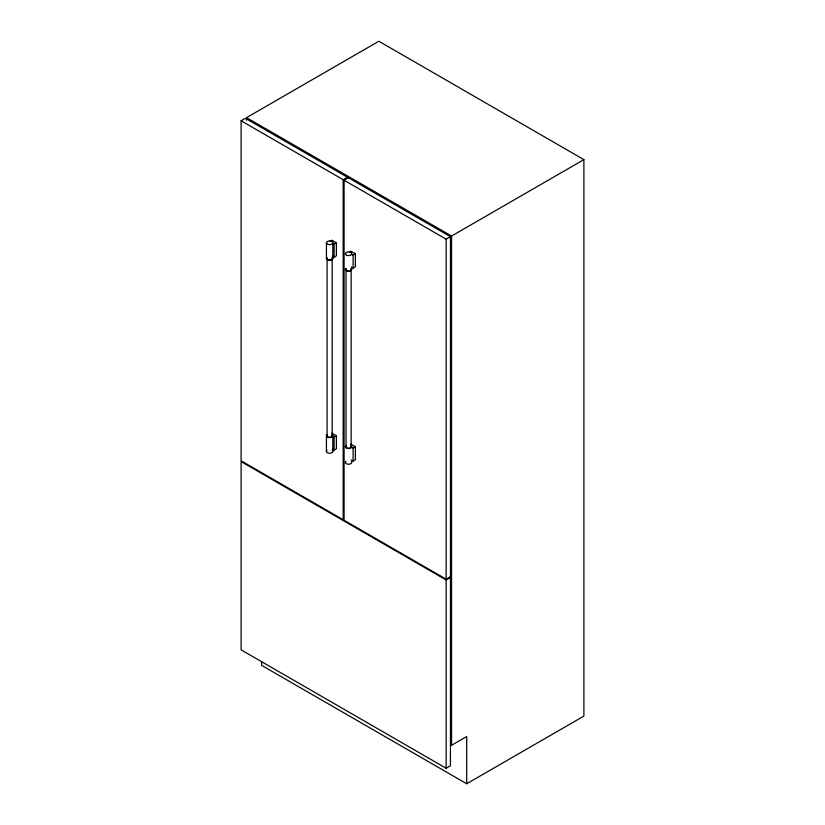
<?xml version="1.0" encoding="UTF-8"?>
<svg xmlns="http://www.w3.org/2000/svg" width="825" height="825" viewBox="0 0 825 825"><rect width="100%" height="100%" fill="white"/><g stroke="black" fill="none" stroke-linecap="round" stroke-linejoin="round"><path stroke-width="1.24" d="M241.106 120.78L343.169 179.706L343.169 519.74L241.106 460.804L241.106 120.78L245.396 118.305L450.44 236.682L450.44 765.755L446.15 768.24L241.106 649.852L241.106 461.588L446.15 579.965L450.44 577.49M246.52 120.223L246.52 117.655L378.85 41.25L583.894 159.627L583.894 716.09L466.692 783.75L261.649 665.373L261.649 661.537M343.169 179.706L347.459 177.231M450.44 576.706L446.15 579.191L344.077 520.255L344.077 180.232L348.367 177.757M329.629 241.508L331.887 240.209L336.394 242.808L336.394 255.853L334.135 257.153L332.331 256.111M332.331 243.076L334.135 244.118L336.394 242.808M349.346 252.027L350.852 251.161L355.369 253.76L355.369 266.805L353.11 268.104L351.306 267.063M351.306 254.028L353.11 255.069L355.369 253.76M344.077 180.232L446.15 239.157L450.44 236.682M246.52 117.655L451.564 236.032L583.894 159.627M332.331 436.033L334.135 437.075L336.394 435.775L336.394 448.81L334.135 450.11L332.331 449.068M351.306 446.985L353.11 448.027L355.369 446.727L355.369 459.762L353.11 461.062L351.306 460.02M450.44 744.635L451.564 745.284L466.692 736.55L466.692 783.75M331.887 433.166L336.394 435.775M350.852 444.118L355.369 446.727M451.564 236.032L451.564 745.284M446.15 239.157L446.15 579.191M446.15 579.965L446.15 768.24M353.11 255.069L353.11 268.104M353.11 448.027L353.11 461.062M351.141 269.28L351.141 446.851M346.046 269.28L346.046 446.851M334.135 244.118L334.135 257.153M334.135 437.075L334.135 450.11M332.805 242.653L332.805 258.617M332.805 435.61L332.805 451.574M332.166 258.328L332.166 435.899M327.082 435.899L327.082 258.328A2.558 1.475 0 0 0 327.082 258.586M326.442 242.653L326.442 258.617M326.442 435.61L326.442 451.574M332.238 257.4A3.197 1.846 0 0 1 331.743 259.834A3.197 1.846 0 0 1 327.504 259.834A3.197 1.846 0 0 1 327.009 257.4M332.093 435.394A2.558 1.475 0 0 1 329.402 437.24A2.558 1.475 0 0 1 327.308 435.146M332.093 258.081A2.558 1.475 0 0 1 332.093 258.844M331.433 259.504A2.558 1.475 0 0 1 327.814 259.504M332.238 450.357A3.197 1.846 0 0 1 331.743 452.791A3.197 1.846 0 0 1 327.504 452.791A3.197 1.846 0 0 1 327.009 450.357M332.238 434.713A3.197 1.846 0 0 1 331.743 437.147A3.197 1.846 0 0 1 327.504 437.147A3.197 1.846 0 0 1 327.009 434.713M351.213 268.352A3.197 1.846 0 0 1 350.718 270.786A3.197 1.846 0 0 1 346.469 270.786A3.197 1.846 0 0 1 345.974 268.352M351.058 446.346A2.558 1.475 0 0 1 348.593 448.202A2.558 1.475 0 0 1 346.129 446.346M351.058 269.032A2.558 1.475 0 0 1 351.058 269.796M350.687 270.26A2.558 1.475 0 0 1 349.253 270.837M347.933 270.837A2.558 1.475 0 0 1 346.5 270.26M346.129 269.796A2.558 1.475 0 0 1 346.129 269.032M351.213 461.309A3.197 1.846 0 0 1 350.718 463.743A3.197 1.846 0 0 1 346.469 463.743A3.197 1.846 0 0 1 345.974 461.309M351.213 445.665A3.197 1.846 0 0 1 350.718 448.099A3.197 1.846 0 0 1 346.469 448.099A3.197 1.846 0 0 1 345.974 445.665M327.793 244.324A3.197 1.846 0 0 0 332.805 242.973A3.197 1.846 0 0 0 328.278 241.137A3.197 1.846 0 0 0 327.793 244.324M346.758 255.276A3.197 1.846 0 0 0 351.77 253.925A3.197 1.846 0 0 0 347.243 252.089A3.197 1.846 0 0 0 346.758 255.276"/></g></svg>
